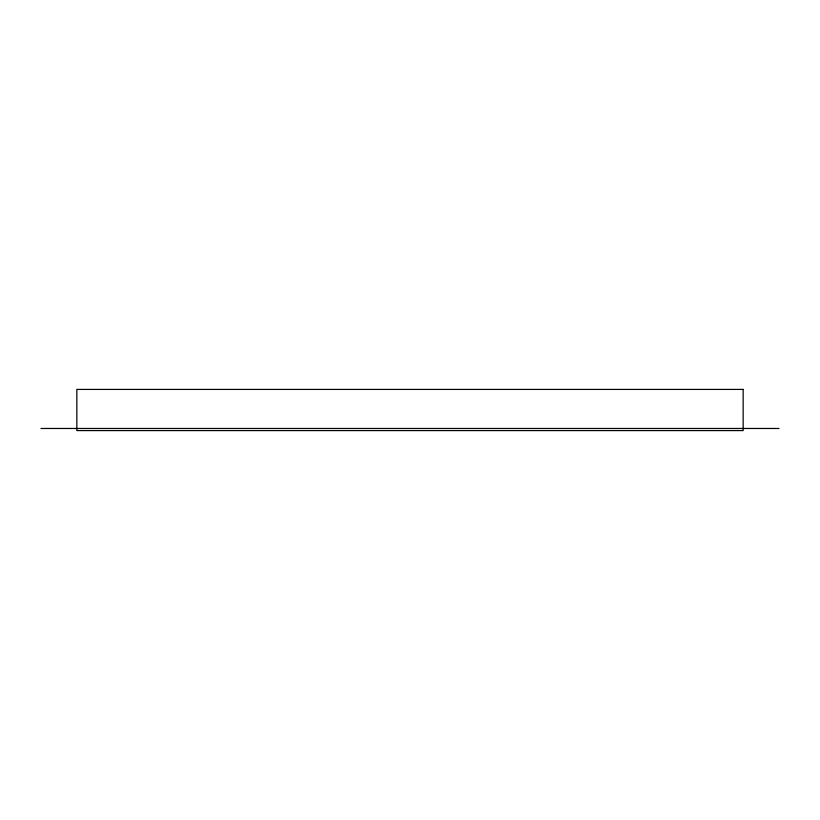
<?xml version="1.0" encoding="UTF-8"?>
<svg xmlns="http://www.w3.org/2000/svg" width="820" height="820" viewBox="0 0 820 820"><rect width="100%" height="100%" fill="white"/><g stroke="black" fill="none" stroke-linecap="round" stroke-linejoin="round"><path stroke-width="1.23" d="M41 428.47L779 428.47M743.156 389.418L76.844 389.418L76.844 430.582L743.156 430.582L743.156 389.418"/></g></svg>
